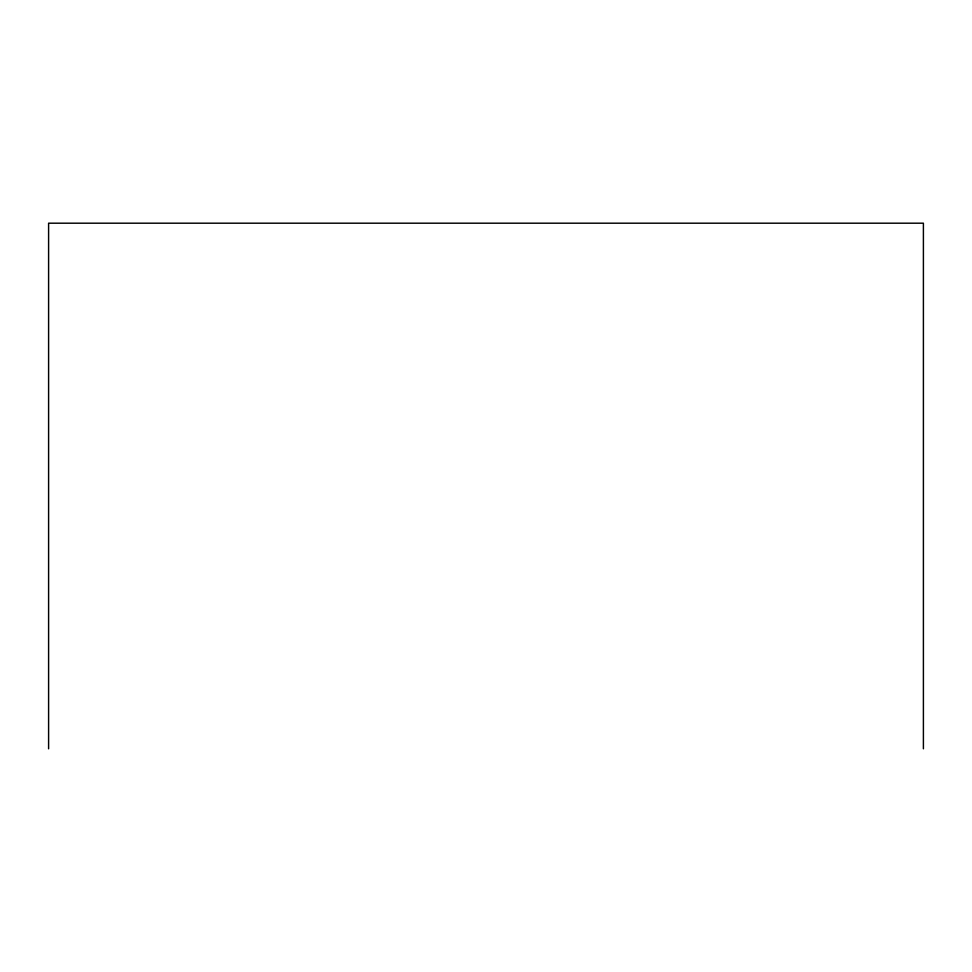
<?xml version="1.0" encoding="UTF-8"?>
<svg xmlns="http://www.w3.org/2000/svg" width="972" height="972" viewBox="0 0 972 972"><rect width="100%" height="100%" fill="white"/><g stroke="black" fill="none" stroke-linecap="round" stroke-linejoin="round"><path stroke-width="1.46" d="M923.4 748.804L923.4 223.196L48.6 223.196L48.6 748.804"/></g></svg>
